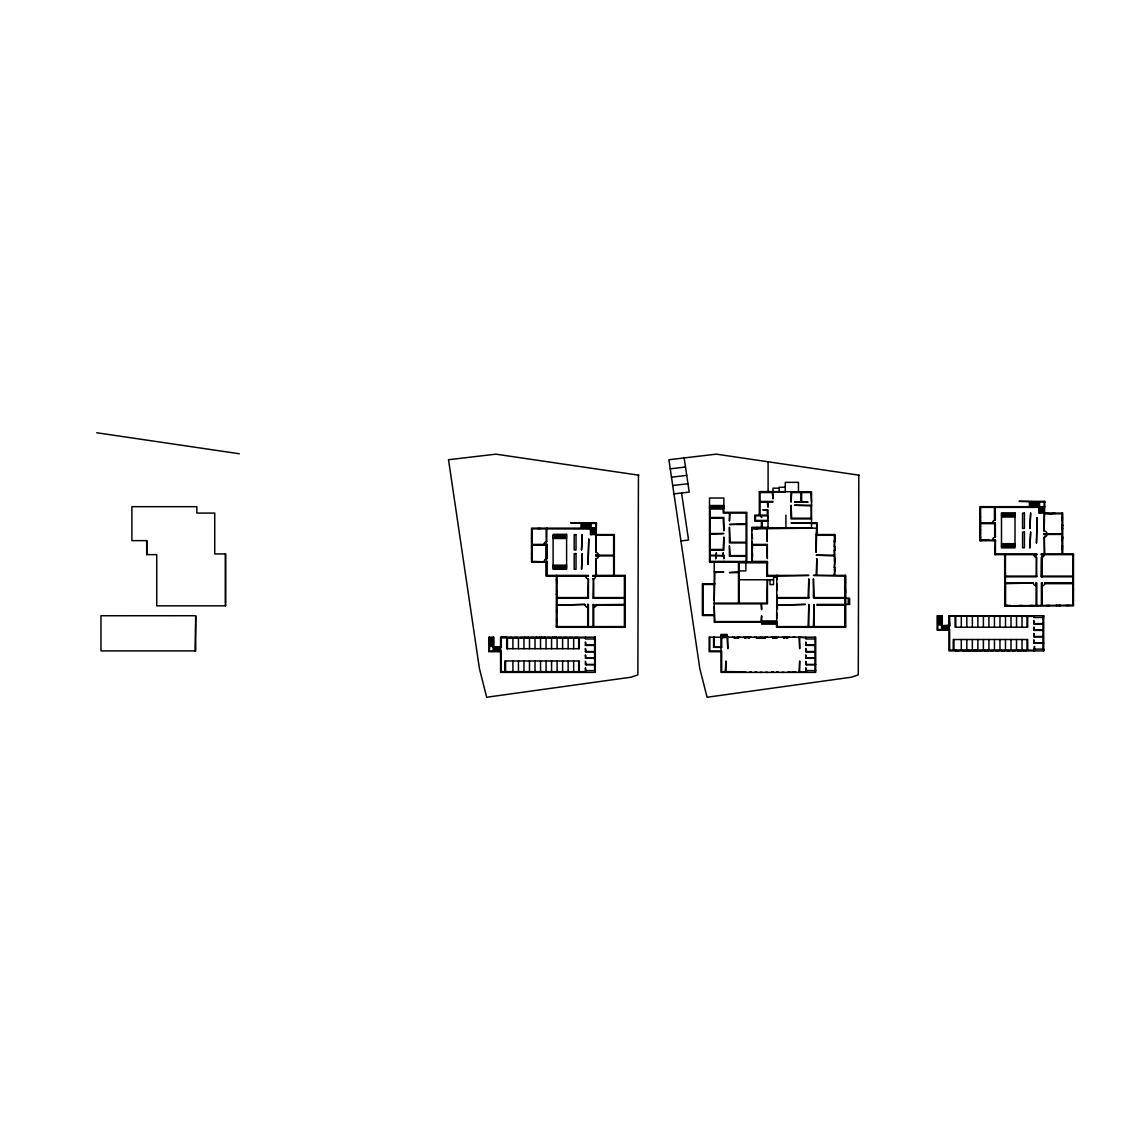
<?xml version="1.0" encoding="UTF-8"?>
<svg xmlns="http://www.w3.org/2000/svg" width="1130" height="1130" viewBox="0 0 1130 1130"><rect width="100%" height="100%" fill="white"/><g stroke="black" fill="none" stroke-linecap="round" stroke-linejoin="round"><path stroke-width="1.5" d="M225.506 605.835L225.52 553.926L214.742 553.926L214.742 513.091L196.86 513.091L196.86 506.678L131.913 506.678L131.913 540.634L146.731 540.634L146.731 554.632L156.731 554.632L156.731 605.835L225.506 605.835L225.506 553.926M584.945 604.423L557.034 605.129L585.1 604.423M593.716 605.129L593.01 604.423L593.01 626.599M556.341 575.396L556.327 627.305L625.102 627.305L625.116 575.396L593.01 575.396L592.996 576.272L595.778 576.357A2.486 2.486 0 0 1 593.292 578.744L593.292 578.871M751.902 542.005L752.608 548.163L751.902 548.163L752.608 554.675L751.902 562.104L751.902 527.286L768.005 527.286M816.849 528.148L751.902 528.148L751.902 530.606L752.608 528.854L810.832 528.148M834.519 542.089L834.731 534.561L816.143 534.561L816.143 552.443L816.849 522.809L791.014 522.809L816.849 523.515M776.395 622.093L776.72 627.305L845.508 627.305L845.508 575.396L813.416 575.396L845.494 576.102M949.666 616.429L949.666 625.836L948.974 615.737L1043.71 615.737L1043.71 650.894L948.974 650.894L948.974 615.737L955.076 615.723M948.974 615.737L1033.795 616.429M980.6 526.693L979.88 526.693L980.6 530.366M1004.711 576.809L1004.711 554.632M1036.803 605.835L1036.803 582.953L1035.942 582.953L1035.956 585.736A2.486 2.486 0 0 1 1033.47 583.25L1005.418 582.953L1005.418 605.129L1005.432 553.926M1042.1 583.659L1041.394 582.953L1041.394 605.129M1043.71 615.737L1043.004 619.042M1072.794 587.84L1073.486 589.705M638.436 475.165L637.871 674.85L631.091 677.195L486.663 697.252L479.431 668.607L448.511 459.726L495.519 454.204M858.828 475.165L858.277 674.85L851.483 677.195L707.069 697.252L699.823 668.607L668.904 459.726L716.321 454.147L859.28 475.222M532.216 544.406L546.934 544.406L546.722 558.785A2.486 2.486 0 0 0 544.236 561.271L547.019 561.257L547.033 576.102M613.632 555.904L595.736 555.904L595.75 555.056L598.533 555.07A2.486 2.486 0 0 0 596.047 552.584L596.047 552.443M834.731 567.528L834.025 567.613L834.731 562.119L834.025 550.338L834.731 550.338M816.849 522.809L816.496 534.561L816.821 528.501M816.849 527.95L816.849 531.792M501.282 647.292L493.203 647.292L501.282 647.306L501.282 637.899M713.595 637.193L713.595 647.292L721.689 647.292L721.689 637.899M948.96 625.13L941.587 625.822L949.666 625.822M670.26 468.823L685.5 467.043M671.488 477.185L686.729 475.391M672.731 485.533L687.972 483.739M673.96 493.881L689.201 492.087L684.074 457.481M680.924 540.931L688.551 540.041L681.588 492.977M834.491 540.423L834.533 541.877M834.519 562.133L834.731 558.446M844.534 579.52L845.367 579.492L845.367 583.165M844.661 583.193L844.802 583.165M844.534 589.069L845.367 589.041L845.494 592.713L844.661 592.741M596.485 605.129L596.329 604.917M766.55 528.148L767.256 528.854M746.803 562.104L709.513 562.203L709.513 498.019L723.878 498.019L723.878 512.328L746.803 512.328L746.803 562.104L767.425 562.104L766.719 576.102L776.748 576.102M1042.241 582.981L1042.1 605.129L1042.1 582.953L1042.255 585.764A2.486 2.486 0 0 0 1044.713 583.264L1072.78 582.953L1044.699 582.953L1044.869 583.659M1042.1 583.278L1042.369 585.764M593.716 626.599L593.716 604.423L593.872 607.234A2.486 2.486 0 0 0 596.329 604.734L596.471 604.423M752.608 528.12L793.345 528.148M546.623 541.779L546.623 541.637A2.486 2.486 0 0 0 544.137 544.264L546.934 544.25L546.722 558.785M501.282 637.207L506.692 637.193M720.982 637.207L727.099 637.193L727.099 634.453L720.982 634.453L720.982 672.364L815.719 672.364L815.719 637.193L709.132 637.193L709.132 651.699L720.982 651.699M1044.134 513.091L1051.733 513.797M785.265 487.256L779.135 487.256L779.135 491.847M779.135 488.174L773.005 488.174L773.005 498.853L772.298 492.553L760.024 492.553L760.024 501.438L773.005 501.438L773.005 502.158L768.005 502.158L768.005 507.243L767.298 502.158L760.024 502.158L760.024 515.139M759.318 491.861L785.265 491.861L785.265 482.355L798.458 482.355L798.458 491.861M811.538 502.158L810.832 492.567L801.636 492.567L801.636 501.466L808.077 502.158L794.475 502.158L800.93 501.466L800.93 492.567L791.72 492.567L791.014 502.158L791.014 491.861M1044.84 502.045L1019.006 501.339L1044.84 501.339L1044.134 530.973M811.538 505.237L794.475 505.237L811.538 505.943M709.513 505.534L723.878 505.534M1044.84 506.678L979.894 506.678L979.894 540.634L995.403 540.634L994.711 554.632L1004.725 554.632M709.513 506.904L723.878 506.904M985.883 507.031L989.259 507.031M1039.529 507.384L980.6 507.384L980.6 540.634L985.643 539.928L985.53 540.634M1039.529 507.568L1044.134 507.568M709.513 508.288L723.878 508.288M1039.529 508.486L1044.134 508.486M710.219 508.994L723.172 508.994M1039.529 509.404L1044.134 509.404M1039.529 510.322L1044.134 510.322M1039.529 511.254L1044.134 511.254M1039.529 512.173L1044.134 512.173M1051.889 513.444L1055.265 513.444M1044.84 513.797L1062.016 513.797M1001.491 514.249L1014.994 514.249M1001.491 515.633L1014.994 515.633M979.88 516.862L980.6 516.862M1001.491 517.017L1014.994 517.017M768.005 517.681L767.298 515.845L761.592 515.845L761.592 517.681L760.885 515.845L755.462 515.845L755.462 520.45L768.005 520.45M811.538 518.204L791.72 518.204L791.014 505.237L791.014 518.91L811.538 518.91M994.598 520.167L994.598 506.678L994.598 520.167L995.318 520.167L995.233 506.65L995.318 520.323M979.88 520.534L980.6 520.534M768.005 521.156L762.114 521.156L762.114 527.286M992.521 522.682L995.007 522.936M980.6 522.936L995.318 522.936L995.389 537.174L994.612 523.642M596.442 523.515L570.622 522.809L596.442 522.809L595.736 552.443L595.736 522.809M980.6 523.642L995.318 523.642M546.849 528.12L546.75 541.793M595.736 528.12L591.145 528.12L591.145 534.561L591.145 523.515M751.902 528.148L757.778 528.854M596.442 528.148L531.51 528.148L531.51 562.104L547.019 562.104M537.499 528.501L540.86 528.501M595.736 529.038L532.202 528.854L532.216 562.104M1062.002 528.868L1062.723 528.868M591.145 529.956L595.736 529.956M591.145 530.874L595.736 530.874M591.145 531.792L595.736 531.792M591.145 532.724L595.736 532.724M979.894 533.205L980.6 533.176M591.145 533.643L595.736 533.643M1044.134 533.741L1062.016 533.741M751.902 534.292L752.608 538.332L751.902 538.332M1044.134 534.434L1062.016 534.434M603.505 534.914L606.881 534.914M823.756 534.9L827.428 534.9M596.442 535.267L613.632 535.267M816.849 535.267L834.025 535.267M553.107 535.719L566.61 535.719M980.6 536.863L979.894 540.634M1044.134 533.586L1044.134 534.603L1046.917 534.688A2.486 2.486 0 0 1 1044.431 537.061L1044.134 553.926M1062.002 536.976L1062.723 537.004L1062.002 540.649M553.107 537.103L566.61 537.103M1044.134 537.202L1044.84 553.926M995.417 554.632L995.403 539.787L992.62 539.801A2.486 2.486 0 0 1 995.106 537.315L995.318 522.78M531.495 538.332L532.202 538.332M553.107 538.487L566.61 538.487M834.717 538.403L834.025 534.561L834.731 534.561L834.731 575.396M980.6 539.928L995.417 540.479M985.643 540.281L989.018 540.281M531.495 541.849L532.202 542.005M746.097 542.231L730.121 542.231L729.415 527.23L729.415 542.937L746.097 542.937M1001.491 543.7L1014.994 543.7M752.608 544.406L767.327 544.406L767.327 558.644L766.705 545.112M532.216 545.112L546.934 545.112M752.608 545.112L767.327 545.112M1001.491 545.084L1014.994 545.084M1062.002 546.143L1062.723 546.143M1001.491 546.454L1014.994 546.454M613.618 546.652L614.325 546.652M834.731 546.652L834.025 546.652L834.604 538.417M531.495 548.163L532.216 548.318M613.618 550.338L614.325 550.338M995.417 553.926L1036.803 553.926L1036.803 554.788L1034.006 554.872M1041.676 557.401L1041.676 557.274A2.486 2.486 0 0 0 1044.162 554.788L1041.38 554.802L1041.394 553.926L1073.486 553.926L1073.486 605.835L1004.711 605.835L1073.486 605.129M1005.418 554.632L1036.803 554.632M1073.486 554.632L1041.38 554.646L1041.394 553.926M598.533 554.957L596.047 555.197M595.736 555.197L613.632 555.197M710.219 555.381L715.742 555.381M716.364 555.381L723.172 555.678M834.025 555.197L816.143 555.197L834.025 555.904M746.097 555.621L730.121 555.621L729.415 545.691L729.415 556.313L746.097 556.313M710.219 555.678L723.878 555.678M598.533 556.158L596.047 555.918M1034.006 554.774A2.486 2.486 0 0 0 1036.493 557.26L1036.803 576.809L1005.418 576.809M1041.676 557.274L1041.394 576.809L1072.78 576.809M531.51 558.333L532.216 558.333M613.618 558.446L614.339 558.446M751.902 558.333L752.608 562.104M1005.432 558.375L1004.697 558.375L1005.403 558.531M546.298 558.644L546.298 545.112L546.298 558.644L547.019 558.644M595.736 558.672L596.442 575.396M532.216 561.398L547.033 561.949M709.513 561.356L746.803 561.497M752.608 561.398L767.425 561.398L767.425 576.357L766.719 562.104M537.259 561.751L540.634 561.751M756.973 561.893L745.871 561.893L745.871 570.904L739.161 570.904M613.618 562.119L614.339 562.119M766.719 562.811L739.19 562.811L739.19 603.123M553.107 565.17L566.61 565.17M553.107 566.554L566.61 566.554M613.618 567.613L614.339 567.613M553.107 567.924L566.61 567.924M834.731 571.144L834.025 575.396M714.216 571.879L723.878 571.879L714.923 572.585L714.216 600.369M1004.711 572.995L1005.432 572.981M547.033 575.396L588.419 575.396L588.419 576.258L585.623 576.342A2.486 2.486 0 0 0 588.109 578.73L588.109 578.73M767.425 575.396L808.812 575.396L777.454 576.102M546.327 576.102L546.327 562.104L546.327 576.102L556.341 576.102M557.034 576.102L588.419 576.102M592.996 576.116L625.102 576.102M1005.418 576.102L1036.803 576.102M1041.394 576.102L1072.78 576.102M776.875 577.388L773.513 577.388L773.513 584.591L770.038 584.591L770.038 579.775M593.292 578.744L593.01 598.279L624.396 598.279M592.996 578.871L593.716 578.871L593.716 598.279M556.313 579.888L557.048 579.845M739.161 579.775L773.513 579.775M776.748 579.845L777.454 575.396M776.748 583.532L776.748 590.764M1005.418 583.659L1033.329 582.953M1044.685 583.659L1072.78 583.659M714.923 583.772L702.38 583.772L702.38 615.525L714.231 615.525M714.216 584.478L703.086 584.478L703.086 614.833L714.231 614.833M556.327 594.465L557.048 594.451M776.72 594.465L777.454 609.141L776.72 609.141M557.034 597.572L588.419 597.572M593.01 597.572L624.396 597.572M777.454 597.572L808.812 597.572M844.788 597.572L813.416 597.572L813.416 578.871L814.123 598.279L844.788 598.279M557.034 598.279L588.419 598.279L588.419 578.871L587.713 597.572M777.454 598.279L808.812 598.279L808.812 578.871L808.105 597.572M845.494 598.279L849.647 598.279L849.647 604.423L845.494 604.423M714.231 603.123L766.719 603.123L767.425 580.086L767.425 603.83L761.648 603.83L761.648 609.663L760.942 603.83L714.231 603.83M587.558 604.423L588.419 604.423L588.419 627.305M624.396 604.423L596.329 604.734M844.788 604.423L816.877 604.423L816.877 605.129L844.788 605.129M584.945 604.72L585.086 604.72A2.486 2.486 0 0 0 587.572 607.206M587.713 604.72L587.459 607.206M596.301 605.129L624.396 605.129M1007.324 605.482L1010.7 605.482M1019.232 605.482L1022.608 605.482M1029.953 605.482L1033.329 605.482M1046.281 605.482L1049.657 605.482M1056.55 605.482L1059.926 605.482M1066.113 605.482L1069.488 605.482M714.231 606.598L714.937 621.571L760.942 621.571L761.648 615.793L761.648 624.127L776.72 624.127M776.72 612.785L776.72 618.421M195.024 615.723L100.98 615.737L100.98 650.894L195.73 650.894L195.73 615.723L195.024 650.894M956.87 616.076L960.246 616.076M962.605 616.076L965.981 616.076M968.043 616.09L971.419 616.09M973.34 616.076L976.716 616.076M979.145 616.09L982.521 616.09M984.724 616.076L988.1 616.076M989.951 616.076L993.327 616.076M995.629 616.076L999.005 616.076M1000.996 615.723L1004.669 616.076M1006.675 616.076L1010.051 616.076M1011.943 616.076L1015.319 616.076M1017.537 616.076L1020.913 616.076M1023.13 616.076L1026.506 616.076M1006.675 616.429L1010.234 615.723M937.829 616.641L941.587 616.641M937.829 617.559L941.587 617.559M1043.004 617.503L1033.795 617.503L1033.795 615.723M937.829 618.477L941.587 618.477M937.829 619.395L941.587 619.395M937.829 620.328L941.587 620.328M761.648 620.935L776.72 620.935M937.829 621.246L941.587 621.246M937.829 622.164L941.587 622.164M761.648 623.195L776.72 623.195M937.829 623.082L941.587 623.082M1033.795 623.633L1043.004 623.633M937.829 624L941.587 624M1043.004 623.944L1033.795 623.944L1033.795 620.539L1034.501 623.633M937.829 624.918L941.587 624.918M556.327 626.599L625.102 626.599M776.395 626.599L845.494 626.599M558.94 626.952L562.316 626.952M570.848 626.952L574.224 626.952M581.569 626.952L584.93 626.952M597.897 626.952L601.273 626.952M608.166 626.952L611.542 626.952M617.729 626.952L621.09 626.952M948.96 630.229L937.123 630.229L937.123 615.723L942.293 615.723L942.293 625.13M1033.795 630.074L1043.004 630.074M1043.004 630.385L1033.795 630.385L1033.795 626.981L1034.501 630.074M720.982 635.371L727.099 635.371M720.982 636.289L727.099 636.289M1034.501 636.515L1043.004 636.515M1043.004 636.826L1033.795 636.826L1033.795 633.422L1034.501 636.826M508.472 637.546L511.848 637.546M514.221 637.532L517.596 637.532M519.659 637.56L523.035 637.56M524.956 637.546L528.332 637.546M530.747 637.56L534.123 637.56M536.34 637.546L539.716 637.546M541.567 637.546L544.942 637.546M547.245 637.546L550.621 637.546M552.754 637.546L556.285 637.546M558.291 637.546L561.652 637.546M563.559 637.546L566.935 637.546M569.139 637.546L572.514 637.546M574.746 637.546L578.122 637.546M737.862 637.391L734.684 638.026M745.405 637.405L748.597 637.405M773.202 637.391L776.691 637.546M784.008 637.391L787.2 637.391M734.684 637.716L737.834 637.716M745.419 637.716L748.569 637.716M756.846 637.716L759.996 637.716M762.044 637.701L765.194 637.701M773.231 637.716L776.381 637.716M784.022 637.701L787.172 637.701M500.576 637.885L585.411 637.899M720.982 637.885L728.723 637.207M734.458 637.885L732.409 637.207M738.144 637.899L739.938 637.207M745.193 637.899L743.582 637.207M748.879 637.899L750.998 637.207M756.62 637.899L754.685 637.207M760.264 637.899L761.818 637.899M773.005 637.899L771.169 637.207M776.691 637.899L778.556 637.207M783.796 637.899L782.242 637.193L783.796 637.193L783.796 638.224M787.483 637.899L789.39 637.193M805.803 637.899L798.67 637.193M489.445 638.111L493.203 638.111M594.606 638.973L585.411 638.973L585.411 637.193M815.013 638.973L805.803 638.973L805.803 637.193M489.445 639.029L493.203 639.029M489.445 639.947L493.203 639.947M489.445 640.865L493.203 640.865M489.445 641.798L493.203 641.798M489.445 642.716L493.203 642.716M1034.501 642.956L1043.71 642.956M1043.004 643.267L1033.795 643.267L1033.795 639.863L1034.501 643.267M489.445 643.634L493.203 643.634M489.445 644.552L493.203 644.552M585.411 645.103L594.606 645.103M805.803 645.103L815.013 645.103M489.445 645.47L493.203 645.47M594.606 645.414L585.411 645.414L585.411 642.01L586.117 645.103M815.013 645.414L805.803 645.414L805.803 642.01L806.509 645.103M489.445 646.388L493.203 646.388M713.595 647.292L721.689 647.292M1034.501 649.114L1043.71 649.114L1043.71 650.894M949.666 650.174L1033.795 650.174M973.438 650.188L977.125 650.188L976.97 650.894M979.286 650.541L982.662 650.541M984.654 650.527L988.03 650.527M995.601 650.541L998.977 650.541M1006.646 650.527L1010.022 650.527M1012.085 650.541L1015.46 650.541M955.867 650.541L959.243 650.541M962.746 650.555L966.122 650.555M968.198 650.541L971.574 650.541M973.594 650.541L976.97 650.541M990.078 650.541L993.454 650.541M1001.138 650.555L1004.514 650.555M1017.975 650.541L1021.351 650.541M1022.933 650.541L1026.308 650.541M973.594 650.894L971.729 650.188M500.576 651.699L488.739 651.699L488.739 637.193L493.909 637.193L493.909 646.6M585.411 651.544L594.606 651.544M805.803 651.544L815.013 651.544M594.606 651.855L585.411 651.855L585.411 648.451L586.117 651.544M815.013 651.855L805.803 651.855L805.803 648.451L806.509 651.544M586.117 657.985L594.606 657.985M806.509 657.985L815.013 657.985M594.606 658.296L585.411 658.296L585.411 654.892L586.117 658.296M815.013 658.296L805.803 658.296L805.803 654.892L806.509 658.296M586.117 664.426L595.312 664.426M806.509 664.426L815.719 664.426M594.606 664.737L585.411 664.737L585.411 661.332L586.117 664.737M815.013 664.737L805.803 664.737L805.803 661.332L806.509 664.737M586.117 670.584L595.312 670.584M806.509 670.584L815.719 670.584M585.411 671.644L501.282 671.644L501.282 650.993L489.445 650.993L489.445 637.193M805.803 671.658L798.472 672.364M734.5 671.799L738.102 671.799M792.102 671.856L795.76 671.856M507.483 672.011L510.859 672.011M514.362 672.025L517.724 672.025M519.814 672.011L523.19 672.011M525.21 672.011L528.586 672.011M530.902 672.011L534.278 672.011M536.27 671.997L539.646 671.997M541.694 672.011L545.07 672.011M547.217 672.011L550.593 672.011M552.754 672.025L556.13 672.025M558.262 671.997L561.638 671.997M563.701 672.011L567.076 672.011M569.591 672.011L572.966 672.011M574.548 672.011L577.924 672.011M995.629 616.429L993.482 615.723L993.482 616.429M496.324 454.218L638.874 475.222M96.728 432.748L239.278 453.752M845.028 579.506L845.155 583.179M845.24 589.055L845.367 592.713M845.028 589.055L845.155 592.727M834.604 546.666L834.604 550.338M834.519 548.502L834.562 550.126M834.604 558.446L834.717 562.119M834.604 567.472L834.604 571.144M834.505 569.308L834.562 570.933M546.143 528.854L546.214 541.637M995.417 541.341L995.106 539.688M547.033 562.811L546.722 561.158M948.96 625.836L948.974 629.523M1073.147 558.164L1073.147 561.539M1073.133 567.712L1073.133 571.088M1073.133 587.995L1073.133 591.371M1073.133 597.318L1073.133 600.694M1072.794 554.632L1072.78 605.129M1062.709 553.926L1062.723 513.091L1038.823 513.091L1038.823 506.678M1062.355 517.06L1062.355 520.436M1062.37 525.337L1062.37 528.713M1062.37 537.131L1062.37 540.507M1062.355 546.298L1062.355 549.674M1062.002 513.091L1062.016 553.926M1059.926 605.129L1059.926 605.835M1056.395 605.129L1056.395 605.835M1044.431 530.973L1044.431 531.114A2.486 2.486 0 0 1 1046.917 533.6L1044.431 533.727M1044.134 501.339L1044.134 531.128M1043.004 615.723L1043.004 649.369M1042.1 576.809L1042.1 557.401L1041.38 557.401L1041.394 576.809M1039.529 502.045L1039.529 513.091M1038.611 502.045L1038.611 506.65M1037.693 502.045L1037.693 506.65M1036.761 502.045L1036.761 506.65M1036.493 557.26L1036.097 576.102M1036.097 582.953L1036.097 605.129M1035.843 502.045L1035.843 506.65M1034.925 502.045L1034.925 506.65M1034.501 650.894L1034.501 646.304L1033.795 650.894M1034.006 502.045L1034.006 506.65M1033.088 502.045L1033.088 506.65M1032.17 502.045L1032.17 506.65M1031.238 502.045L1031.238 506.65M1030.32 502.045L1030.32 506.65M1029.402 502.045L1029.402 506.65M1027.678 616.429L1027.678 627.235L955.076 627.235L955.076 616.429M1027.678 650.174L1027.678 639.509L953.24 639.509L953.24 650.174M1027.071 616.429L1027.071 627.235M1027.071 639.509L1027.071 650.174M1022.043 616.429L1022.043 627.235M1022.043 639.509L1022.043 650.174M1021.506 650.188L1021.506 650.894L1021.351 650.188M1017.848 650.188L1017.819 650.894M1016.52 616.429L1016.52 627.235M1016.52 639.509L1016.52 650.174M1010.997 616.429L1010.997 627.235M1010.997 639.509L1010.997 650.174M1007.183 605.129L1004.711 605.835L1004.725 553.926M1005.488 616.429L1005.488 627.235M1005.488 639.509L1005.488 650.174M1005.05 558.531L1005.05 561.907M1005.078 569.449L1005.078 572.825M1005.064 587.784L1005.064 591.159M1005.05 597.106L1005.05 600.482M1004.669 615.723L1004.669 616.429M1004.669 650.188L1004.669 650.908M1002.861 615.723L1002.833 616.429M1001.152 616.429L1000.996 616.429M1001.138 650.202L1000.996 650.188M999.965 616.429L999.965 627.235M999.965 639.509L999.965 650.174M995.007 520.167L995.007 520.309A2.486 2.486 0 0 0 992.521 522.795M994.697 523.642L994.697 537.174M994.442 616.429L994.442 627.235M994.442 639.509L994.442 650.174M989.809 615.723L989.809 616.429M988.92 616.429L988.92 627.235M988.92 639.509L988.92 650.174M988.256 615.723L988.256 616.429M988.03 650.174L988.185 650.894M984.527 650.174L984.498 650.894M983.397 616.429L983.397 627.235M983.397 639.509L983.397 650.174M980.247 509.291L980.247 512.667M980.233 517.017L980.233 520.379M980.247 526.848L980.247 530.21M980.247 533.332L980.247 536.708M979.286 650.894L979.131 650.894M977.874 616.429L977.874 627.235M977.874 639.509L977.874 650.174M976.871 615.723L976.871 616.429M973.594 650.188L973.481 650.894M973.184 615.723L973.184 616.429M972.351 616.429L972.351 627.235M972.351 639.509L972.351 650.174M968.085 650.188L968.043 650.894M966.828 616.429L966.828 627.235M966.828 639.509L966.828 650.174M966.263 650.188L966.263 650.908M962.619 650.188L962.619 650.908M961.305 616.429L961.305 627.235M961.305 639.509L961.305 650.174M955.782 616.429L955.782 627.235M955.867 650.174L955.754 650.894M953.946 639.509L953.946 650.174M949.666 650.188L949.666 629.523L937.829 629.523L937.829 615.723M948.028 625.851L948.028 629.523M947.11 625.851L947.11 629.523M946.191 625.851L946.191 629.523M945.259 625.851L945.259 629.523M944.341 625.851L944.341 629.523M943.423 625.851L943.423 629.523M942.505 625.851L942.505 629.523M941.587 615.723L941.587 629.523M848.263 598.279L848.263 604.423M845.508 575.396L845.494 627.305M844.788 575.396L844.788 626.599M831.934 626.599L831.934 627.305M827.428 534.561L827.428 535.394M823.742 534.561L823.756 535.394M816.849 575.396L816.849 558.672L816.143 575.396M815.013 637.193L815.013 672.364M814.109 626.599L814.109 604.423L813.402 626.599M811.538 528.148L811.538 491.861L759.318 491.55L759.318 515.139M811.227 505.943L811.227 518.204M808.812 627.305L808.812 604.423L808.105 626.599M806.509 672.364L805.803 667.774L805.803 672.364M799.687 637.899L799.687 648.705L799.08 637.899M799.687 671.644L799.687 660.979L799.08 671.644M795.012 637.193L793.076 637.193M794.785 672.364L793.514 671.658L793.514 672.364M789.87 672.364L789.87 671.658L787.624 672.364M787.398 637.193L787.398 638.224M787.285 637.193L787.172 638.026M785.915 515.139L785.915 528.049M783.923 637.193L784.022 638.026M783.952 672.364L782.186 672.35M779.192 626.599L776.72 627.305L776.748 575.396M778.499 672.35L776.677 671.644L776.677 672.364M777.087 626.599L777.087 622.093L714.231 622.277L714.231 561.893L738.483 562.217L738.483 571.879L729.415 572.585L738.483 572.585L738.483 603.123M776.607 638.224L776.607 637.193L776.381 638.026M774.841 637.207L774.869 638.026M773.132 637.193L773.231 638.026M773.005 637.193L773.005 638.224M773.005 672.364L773.005 671.658L771.14 672.364M768.089 461.789L768.089 491.847M768.005 528.049L768.005 509.828L762.778 509.828L767.298 510.534L767.298 515.139L754.755 515.139L754.755 521.156L761.408 521.156L761.408 527.286M767.496 637.207L765.49 637.207M767.454 672.364L765.617 672.364M767.256 528.12L767.256 541.637L766.606 528.148M765.293 637.193L765.42 638.224M765.194 638.026L762.044 638.026M761.931 637.193L761.818 638.224M761.945 672.364L760.193 672.364M760.264 637.207L760.222 638.238M759.996 638.04L756.846 638.04M756.973 527.286L756.973 528.049M756.62 637.207L756.62 638.238M756.507 672.364L756.507 671.644L754.826 672.364M751.139 672.364L751.182 671.658L749.134 672.364M748.795 637.207L748.795 638.238M748.682 637.207L748.569 638.04M746.097 561.497L746.097 524.475L729.443 524.475L746.097 523.769L746.097 513.034L730.121 513.034L729.415 521.001L729.415 513.034L723.172 513.034L723.172 508.288M745.602 672.364L745.602 671.658L738.285 672.364M745.419 638.04L745.32 637.207L745.193 638.238M743.766 671.658L743.766 672.364M740.094 671.658L740.094 672.364M738.06 637.193L738.06 638.224M737.947 637.193L737.834 638.026M734.458 637.193L734.458 638.224M734.613 672.364L734.627 671.658L721.689 671.644L721.689 650.993L709.838 650.993L709.838 637.193M732.311 671.644L732.311 672.364M727.875 671.644L727.875 672.364M727.791 637.899L727.791 648.705L727.099 637.899M725.954 671.644L725.954 660.979L725.248 671.644M723.878 561.356L723.878 562.203M714.301 637.193L714.301 646.6M710.219 508.288L710.219 517.498L723.878 517.498L723.878 530.775L723.172 518.204L710.219 518.204L710.219 533.53L723.878 533.53L710.219 534.236L710.219 549.448L723.172 549.448L723.878 537.004L723.878 550.155L710.219 550.155L710.219 561.356M625.102 575.396L625.102 627.305M624.749 579.634L624.749 583.009M624.749 589.182L624.749 592.558M624.749 609.466L624.749 612.841M624.749 618.788L624.749 622.164M624.396 576.102L624.396 626.599M614.325 575.396L614.339 534.561L590.439 534.561L590.439 528.148M613.971 538.53L613.971 541.906M613.971 546.807L613.971 550.183M613.986 558.601L613.986 561.977M613.971 567.769L613.971 571.144M613.618 534.561L613.632 575.396M611.542 626.599L611.542 627.305M608.166 626.599L608.011 627.305M596.047 558.672L596.047 558.531A2.486 2.486 0 0 0 598.533 556.059M595.736 558.517L595.736 575.396M594.606 637.193L594.606 670.839M590.227 523.515L590.227 528.12M589.295 523.515L589.295 528.12M588.377 523.515L588.377 528.12M587.713 604.423L587.713 626.599M587.459 523.515L587.459 528.12M586.541 523.515L586.541 528.12M586.117 672.364L585.411 667.774L585.411 672.364M585.623 523.515L585.623 528.12M584.704 523.515L584.704 528.12M583.772 523.515L583.772 528.12M582.854 523.515L582.854 528.12M581.936 523.515L581.936 528.12M581.018 523.515L581.018 528.12M579.295 637.899L579.295 648.705L506.692 648.705L506.692 637.899M579.295 671.644L579.295 660.979L504.856 660.979L504.856 671.644M578.687 637.899L578.687 648.705M578.687 660.979L578.687 671.644M573.659 637.899L573.659 648.705M573.659 660.979L573.659 671.644M573.122 671.658L573.122 672.364M569.464 671.658L569.435 672.364M568.136 637.899L568.136 648.705M568.136 660.979L568.136 671.644M562.613 637.899L562.613 648.705M562.613 660.979L562.613 671.644M557.048 575.396L557.019 626.599M557.09 637.899L557.09 648.705M557.09 660.979L557.09 671.644M556.695 590.919L556.695 594.295M556.68 609.254L556.68 612.63M556.666 580.001L556.666 583.377M556.666 618.576L556.666 621.952M556.285 637.193L556.285 637.899M556.285 671.658L556.285 672.378M554.449 637.193L554.449 637.899M552.612 637.193L552.612 637.899M552.598 671.658L552.641 672.378M551.567 637.899L551.567 648.705M551.567 660.979L551.567 671.644M546.058 637.899L546.058 648.705M546.058 660.979L546.058 671.644M545.098 637.193L545.098 637.899M541.567 637.193L541.411 637.899M540.536 637.899L540.536 648.705M540.536 660.979L540.536 671.644M539.872 637.193L539.872 637.899M539.787 671.644L539.787 672.364M536.34 637.193L536.227 637.899L536.185 637.193M536.114 671.644L536.114 672.364M535.013 637.899L535.013 648.705M535.013 660.979L535.013 671.644M531.849 530.761L531.849 534.137M531.849 538.487L531.849 541.849M531.863 548.318L531.863 551.68M531.863 554.802L531.863 558.178M530.775 671.658L530.747 672.364M529.49 637.899L529.49 648.705M529.49 660.979L529.49 671.644M528.741 671.658L528.741 672.364M528.473 637.193L528.473 637.899M525.21 671.658L525.21 672.364M524.829 637.193L524.8 637.899M523.967 637.899L523.967 648.705M523.967 660.979L523.967 671.644M523.345 671.658L523.345 672.364M519.701 671.658L519.659 672.364M518.444 637.899L518.444 648.705M518.444 660.979L518.444 671.644M517.879 671.658L517.879 672.378M514.235 671.658L514.235 672.378M512.921 637.899L512.921 648.705M512.921 660.979L512.921 671.644M507.483 672.364L507.483 671.644L507.328 672.364M507.398 637.899L507.398 648.705M505.562 660.979L505.562 671.644M499.644 647.321L499.644 650.993M498.711 647.321L498.711 650.993M497.793 647.321L497.793 650.993M496.875 647.321L496.875 650.993M495.957 647.321L495.957 650.993M495.039 647.321L495.039 650.993M494.121 647.321L494.121 650.993M493.203 637.193L493.203 650.993M146.731 540.634L146.731 554.632M723.172 552.923L723.878 558.601L723.172 552.923M1014.994 512.865L1001.491 512.865L1001.491 547.838L1014.994 547.838L1014.994 512.865M1024.402 513.119L1022.565 513.119L1022.565 528.459L1024.402 528.459L1024.402 513.119M1030.631 513.119L1029.924 528.459L1030.631 513.119M1037.17 517.695L1036.464 543.022L1037.17 517.695M1062.723 525.224L1062.002 525.182L1062.723 525.337M1024.402 532.131L1022.565 532.131L1022.565 547.796L1024.402 547.796L1024.402 532.131M1030.631 532.131L1029.924 547.796L1030.631 532.131M566.61 534.335L553.107 534.335L553.107 569.308L566.61 569.308L566.61 534.335M576.018 534.589L574.181 534.589L574.181 549.929L576.018 549.929L576.018 534.589M582.247 534.589L581.54 549.929L582.247 534.589M588.772 539.165L588.066 564.491L588.772 539.165M716.364 552.923L715.742 558.601L716.364 552.923M576.018 553.601L574.181 553.601L574.181 569.266L576.018 569.266L576.018 553.601M582.247 553.601L581.54 569.266L582.247 553.601M532.216 554.675L531.51 554.675L532.216 554.802M805.337 604.423L777.426 605.129L805.337 604.423M595.312 637.193L500.576 637.207L500.576 672.364L595.312 672.364L595.312 637.193M984.724 616.429L984.611 616.429"/></g></svg>
